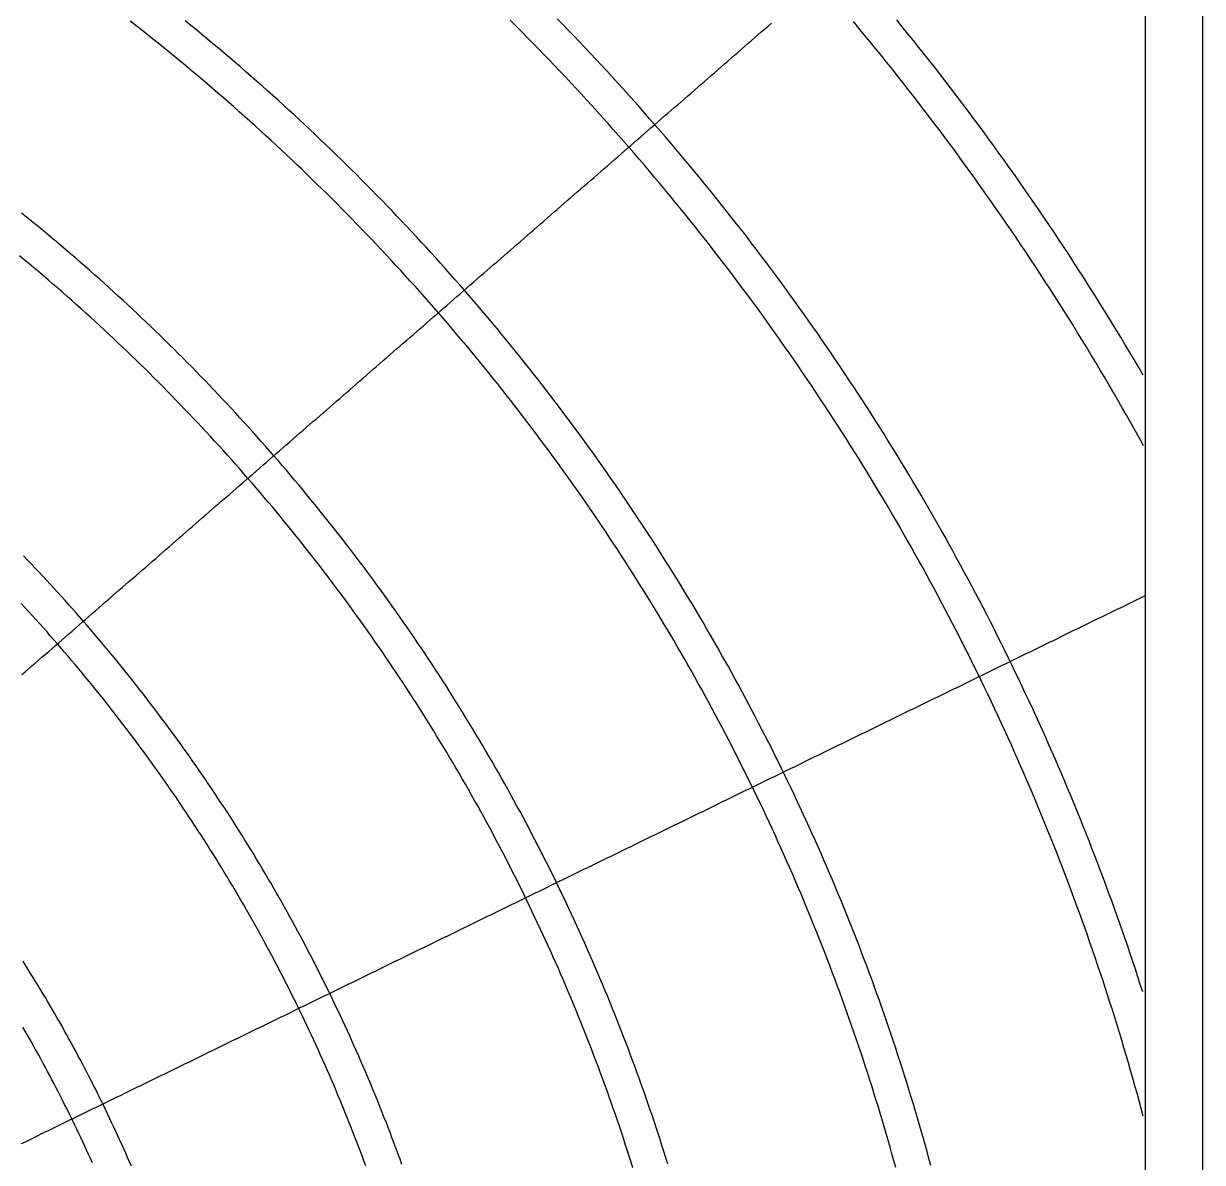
# Model space of a CAD drawing. Header units: millimetres. Extents: x 8 to 772, y 8 to 255.
# Drawn here: x 669.2 to 772, y 72.6 to 171.9 of the extents above; entities that cross this region are included whole.
import ezdxf

# ---------------------------------------------------------------- set-up
doc = ezdxf.new("R2010")
doc.units = ezdxf.units.MM
doc.layers.add('STUDY_GUIDES', color=7, linetype='Continuous')

msp = doc.modelspace()

# ---------------------------------------------------------------- linework, layer by layer
at = {"layer": 'STUDY_GUIDES'}
for points in [[(772, 214), (772, 26)], [(767, 212), (767, 28)], [(669.096, 115.0971), (669.3876, 115.3506), (669.6793, 115.6042), (669.9709, 115.8577), (670.2626, 116.1112), (670.5542, 116.3647), (670.8458, 116.6182), (671.1375, 116.8718), (671.4291, 117.1253), (671.7208, 117.3788), (672.0124, 117.6323), (672.304, 117.8858), (672.5957, 118.1394), (672.8873, 118.3929), (673.179, 118.6464), (673.4706, 118.8999), (673.7622, 119.1534), (674.0539, 119.407), (674.3455, 119.6605), (674.6372, 119.914), (674.9288, 120.1675), (675.2205, 120.421), (675.5121, 120.6746), (675.8037, 120.9281), (676.0954, 121.1816), (676.387, 121.4351), (676.6787, 121.6886), (676.9703, 121.9422), (677.2619, 122.1957), (677.5536, 122.4492), (677.8452, 122.7027), (678.1369, 122.9562), (678.4285, 123.2098), (678.7201, 123.4633), (679.0118, 123.7168), (679.3034, 123.9703), (679.5951, 124.2238), (679.8867, 124.4774), (680.1784, 124.7309), (680.47, 124.9844), (680.7616, 125.2379), (681.0533, 125.4914), (681.3449, 125.745), (681.6366, 125.9985), (681.9282, 126.252), (682.2198, 126.5055), (682.5115, 126.759), (682.8031, 127.0126), (683.0948, 127.2661), (683.3864, 127.5196), (683.6781, 127.7731), (683.9697, 128.0266), (684.2613, 128.2802), (684.553, 128.5337), (684.8446, 128.7872), (685.1363, 129.0407), (685.4279, 129.2942), (685.7195, 129.5478), (686.0112, 129.8013), (686.3028, 130.0548), (686.5945, 130.3083), (686.8861, 130.5618), (687.1777, 130.8154), (687.4694, 131.0689), (687.761, 131.3224), (688.0527, 131.5759), (688.3443, 131.8294), (688.636, 132.083), (688.9276, 132.3365), (689.2192, 132.59), (689.5109, 132.8435), (689.8025, 133.097), (690.0942, 133.3506), (690.3858, 133.6041), (690.6774, 133.8576), (690.9691, 134.1111), (691.2607, 134.3646), (691.5524, 134.6182), (691.844, 134.8717), (692.1357, 135.1252), (692.4273, 135.3787), (692.7189, 135.6322), (693.0106, 135.8858), (693.3022, 136.1393), (693.5939, 136.3928), (693.8855, 136.6463), (694.1771, 136.8998), (694.4688, 137.1534), (694.7604, 137.4069), (695.0521, 137.6604), (695.3437, 137.9139), (695.6353, 138.1674), (695.927, 138.421), (696.2186, 138.6745), (696.5103, 138.928), (696.8019, 139.1815), (697.0936, 139.435), (697.3852, 139.6886), (697.6768, 139.9421), (697.9685, 140.1956), (698.2601, 140.4491), (698.5518, 140.7026), (698.8434, 140.9562), (699.135, 141.2097), (699.4267, 141.4632), (699.7183, 141.7167), (700.01, 141.9702), (700.3016, 142.2238), (700.5933, 142.4773), (700.8849, 142.7308), (701.1765, 142.9843), (701.4682, 143.2378), (701.7598, 143.4914), (702.0515, 143.7449), (702.3431, 143.9984), (702.6347, 144.2519), (702.9264, 144.5054), (703.218, 144.759), (703.5097, 145.0125), (703.8013, 145.266), (704.0929, 145.5195), (704.3846, 145.773), (704.6762, 146.0266), (704.9679, 146.2801), (705.2595, 146.5336), (705.5512, 146.7871), (705.8428, 147.0406), (706.1344, 147.2942), (706.4261, 147.5477), (706.7177, 147.8012), (707.0094, 148.0547), (707.301, 148.3082), (707.5926, 148.5618), (707.8843, 148.8153), (708.1759, 149.0688), (708.4676, 149.3223), (708.7592, 149.5758), (709.0508, 149.8294), (709.3425, 150.0829), (709.6341, 150.3364), (709.9258, 150.5899), (710.2174, 150.8434), (710.5091, 151.097), (710.8007, 151.3505), (711.0923, 151.604), (711.384, 151.8575), (711.6756, 152.111), (711.9673, 152.3646), (712.2589, 152.6181), (712.5505, 152.8716), (712.8422, 153.1251), (713.1338, 153.3786), (713.4255, 153.6322), (713.7171, 153.8857), (714.0088, 154.1392), (714.3004, 154.3927), (714.592, 154.6462), (714.8837, 154.8998), (715.1753, 155.1533), (715.467, 155.4068), (715.7586, 155.6603), (716.0502, 155.9138), (716.3419, 156.1674), (716.6335, 156.4209), (716.9252, 156.6744), (717.2168, 156.9279), (717.5084, 157.1814), (717.8001, 157.435), (718.0917, 157.6885), (718.3834, 157.942), (718.675, 158.1955), (718.9667, 158.449), (719.2583, 158.7026), (719.5499, 158.9561), (719.8416, 159.2096), (720.1332, 159.4631), (720.4249, 159.7166), (720.7165, 159.9702), (721.0081, 160.2237), (721.2998, 160.4772), (721.5914, 160.7307), (721.8831, 160.9842), (722.1747, 161.2378), (722.4664, 161.4913), (722.758, 161.7448), (723.0496, 161.9983), (723.3413, 162.2518), (723.6329, 162.5054), (723.9246, 162.7589), (724.2162, 163.0124), (724.5078, 163.2659), (724.7995, 163.5194), (725.0911, 163.773), (725.3828, 164.0265), (725.6744, 164.28), (725.966, 164.5335), (726.2577, 164.787), (726.5493, 165.0406), (726.841, 165.2941), (727.1326, 165.5476), (727.4243, 165.8011), (727.7159, 166.0546), (728.0075, 166.3081), (728.2992, 166.5617), (728.5908, 166.8152), (728.8825, 167.0687), (729.1741, 167.3222), (729.4657, 167.5757), (729.7574, 167.8293), (730.049, 168.0828), (730.3407, 168.3363), (730.6323, 168.5898), (730.9239, 168.8433), (731.2156, 169.0969), (731.5072, 169.3504), (731.7989, 169.6039), (732.0905, 169.8574), (732.3822, 170.1109), (732.6738, 170.3645), (732.9654, 170.618), (733.2571, 170.8715), (733.5487, 171.125), (733.8404, 171.3785), (734.132, 171.6321), (734.4236, 171.8856)], [(745.2677, 72.1294), (745.1038, 72.7248), (744.938, 73.3196), (744.7702, 73.9138), (744.6005, 74.5076), (744.4289, 75.1007), (744.2554, 75.6934), (744.0799, 76.2854), (743.9025, 76.8769), (743.7232, 77.4678), (743.542, 78.0581), (743.3588, 78.6478), (743.1738, 79.2369), (742.9868, 79.8254), (742.7979, 80.4133), (742.6071, 81.0006), (742.4144, 81.5873), (742.2198, 82.1733), (742.0233, 82.7587), (741.8249, 83.3434), (741.6245, 83.9275), (741.4223, 84.511), (741.2182, 85.0938), (741.0122, 85.6759), (740.8043, 86.2574), (740.5946, 86.8381), (740.3829, 87.4182), (740.1693, 87.9976), (739.9539, 88.5763), (739.7366, 89.1543), (739.5174, 89.7316), (739.2963, 90.3082), (739.0734, 90.884), (738.8486, 91.4592), (738.6219, 92.0336), (738.3934, 92.6072), (738.163, 93.1801), (737.9307, 93.7523), (737.6966, 94.3237), (737.4606, 94.8943), (737.2228, 95.4641), (736.9831, 96.0332), (736.7416, 96.6015), (736.4982, 97.1691), (736.253, 97.7358), (736.0059, 98.3017), (735.757, 98.8668), (735.5063, 99.4311), (735.2537, 99.9946), (734.9993, 100.5573), (734.7431, 101.1191), (734.485, 101.6801), (734.2252, 102.2402), (733.9635, 102.7995), (733.7, 103.358), (733.4346, 103.9156), (733.1675, 104.4723), (732.8986, 105.0282), (732.6278, 105.5832), (732.3553, 106.1373), (732.0809, 106.6905), (731.8048, 107.2428), (731.5269, 107.7942), (731.2471, 108.3447), (730.9656, 108.8943), (730.6823, 109.443), (730.3972, 109.9907), (730.1104, 110.5376), (729.8217, 111.0835), (729.5313, 111.6284), (729.2392, 112.1724), (728.9452, 112.7155), (728.6495, 113.2575), (728.352, 113.7987), (728.0528, 114.3388), (727.7518, 114.878), (727.4491, 115.4162), (727.1446, 115.9534), (726.8384, 116.4897), (726.5305, 117.0249), (726.2208, 117.5591), (725.9093, 118.0923), (725.5962, 118.6245), (725.2813, 119.1557), (724.9646, 119.6858), (724.6463, 120.215), (724.3263, 120.743), (724.0045, 121.2701), (723.681, 121.7961), (723.3558, 122.321), (723.0289, 122.8449), (722.7003, 123.3677), (722.37, 123.8894), (722.038, 124.4101), (721.7044, 124.9297), (721.369, 125.4482), (721.0319, 125.9656), (720.6932, 126.4819), (720.3528, 126.9971), (720.0107, 127.5112), (719.667, 128.0241), (719.3216, 128.536), (718.9745, 129.0467), (718.6258, 129.5563), (718.2754, 130.0648), (717.9234, 130.5721), (717.5697, 131.0783), (717.2144, 131.5833), (716.8574, 132.0872), (716.4988, 132.5899), (716.1386, 133.0914), (715.7767, 133.5918), (715.4132, 134.091), (715.0481, 134.589), (714.6814, 135.0858), (714.3131, 135.5814), (713.9431, 136.0758), (713.5716, 136.569), (713.1984, 137.061), (712.8237, 137.5518), (712.4473, 138.0414), (712.0694, 138.5297), (711.6899, 139.0168), (711.3088, 139.5027), (710.9261, 139.9873), (710.5419, 140.4707), (710.1561, 140.9529), (709.7687, 141.4337), (709.3797, 141.9134), (708.9892, 142.3917), (708.5972, 142.8688), (708.2036, 143.3446), (707.8085, 143.8191), (707.4118, 144.2923), (707.0136, 144.7643), (706.6138, 145.2349), (706.2125, 145.7043), (705.8097, 146.1723), (705.4054, 146.639), (704.9996, 147.1044), (704.5922, 147.5685), (704.1834, 148.0313), (703.773, 148.4927), (703.3612, 148.9528), (702.9478, 149.4116), (702.533, 149.869), (702.1167, 150.325), (701.6989, 150.7797), (701.2796, 151.2331), (700.8589, 151.685), (700.4367, 152.1356), (700.013, 152.5849), (699.5879, 153.0327), (699.1613, 153.4792), (698.7333, 153.9243), (698.3038, 154.368), (697.8729, 154.8102), (697.4405, 155.2511), (697.0067, 155.6906), (696.5715, 156.1287), (696.1349, 156.5653), (695.6969, 157.0006), (695.2574, 157.4344), (694.8165, 157.8667), (694.3743, 158.2977), (693.9306, 158.7272), (693.4855, 159.1552), (693.0391, 159.5818), (692.5913, 160.007), (692.1421, 160.4306), (691.6915, 160.8529), (691.2395, 161.2736), (690.7862, 161.6929), (690.3315, 162.1108), (689.8755, 162.5271), (689.4181, 162.9419), (688.9594, 163.3553), (688.4993, 163.7672), (688.0379, 164.1775), (687.5751, 164.5864), (687.1111, 164.9938), (686.6457, 165.3996), (686.179, 165.804), (685.7109, 166.2068), (685.2416, 166.6081), (684.771, 167.0079), (684.2991, 167.4061), (683.8259, 167.8028), (683.3514, 168.198), (682.8756, 168.5916), (682.3985, 168.9837), (681.9202, 169.3742), (681.4406, 169.7631), (680.9597, 170.1505), (680.4776, 170.5364), (679.9942, 170.9207), (679.5096, 171.3033), (679.0238, 171.6845), (678.5367, 172.064)], [(748.3259, 72.3156), (748.1614, 72.9209), (747.9949, 73.5257), (747.8265, 74.1299), (747.6561, 74.7335), (747.4837, 75.3366), (747.3094, 75.9392), (747.1331, 76.5411), (746.9549, 77.1425), (746.7747, 77.7434), (746.5925, 78.3436), (746.4084, 78.9432), (746.2224, 79.5422), (746.0344, 80.1406), (745.8445, 80.7385), (745.6526, 81.3356), (745.4588, 81.9322), (745.2631, 82.5281), (745.0654, 83.1234), (744.8658, 83.718), (744.6642, 84.312), (744.4607, 84.9054), (744.2553, 85.498), (744.048, 86.09), (743.8387, 86.6813), (743.6276, 87.272), (743.4145, 87.8619), (743.1995, 88.4512), (742.9825, 89.0397), (742.7637, 89.6275), (742.543, 90.2147), (742.3203, 90.8011), (742.0958, 91.3867), (741.8693, 91.9717), (741.6409, 92.5559), (741.4107, 93.1393), (741.1785, 93.7221), (740.9445, 94.304), (740.7086, 94.8852), (740.4707, 95.4656), (740.231, 96.0452), (739.9894, 96.6241), (739.746, 97.2022), (739.5006, 97.7795), (739.2534, 98.3559), (739.0043, 98.9316), (738.7534, 99.5065), (738.5005, 100.0805), (738.2458, 100.6537), (737.9893, 101.2261), (737.7309, 101.7976), (737.4706, 102.3683), (737.2085, 102.9382), (736.9445, 103.5072), (736.6787, 104.0753), (736.411, 104.6426), (736.1415, 105.209), (735.8702, 105.7745), (735.597, 106.3392), (735.3219, 106.9029), (735.0451, 107.4657), (734.7664, 108.0277), (734.4859, 108.5887), (734.2036, 109.1488), (733.9195, 109.708), (733.6335, 110.2663), (733.3457, 110.8237), (733.0561, 111.3801), (732.7648, 111.9355), (732.4716, 112.49), (732.1766, 113.0436), (731.8798, 113.5962), (731.5812, 114.1478), (731.2808, 114.6985), (730.9787, 115.2481), (730.6747, 115.7968), (730.369, 116.3445), (730.0615, 116.8912), (729.7522, 117.4369), (729.4411, 117.9816), (729.1283, 118.5253), (728.8137, 119.0679), (728.4974, 119.6096), (728.1793, 120.1502), (727.8594, 120.6897), (727.5378, 121.2282), (727.2144, 121.7657), (726.8893, 122.3021), (726.5624, 122.8375), (726.2339, 123.3718), (725.9035, 123.905), (725.5715, 124.4372), (725.2377, 124.9682), (724.9022, 125.4982), (724.565, 126.0271), (724.226, 126.5549), (723.8853, 127.0816), (723.543, 127.6071), (723.1989, 128.1316), (722.8531, 128.6549), (722.5056, 129.1771), (722.1565, 129.6982), (721.8056, 130.2181), (721.4531, 130.7369), (721.0988, 131.2546), (720.7429, 131.7711), (720.3853, 132.2864), (720.026, 132.8006), (719.6651, 133.3136), (719.3025, 133.8254), (718.9382, 134.336), (718.5723, 134.8455), (718.2048, 135.3538), (717.8355, 135.8608), (717.4647, 136.3667), (717.0921, 136.8713), (716.718, 137.3748), (716.3422, 137.877), (715.9648, 138.378), (715.5858, 138.8778), (715.2051, 139.3763), (714.8228, 139.8736), (714.4389, 140.3697), (714.0534, 140.8645), (713.6663, 141.358), (713.2776, 141.8503), (712.8873, 142.3413), (712.4954, 142.8311), (712.1019, 143.3195), (711.7068, 143.8067), (711.3101, 144.2926), (710.9119, 144.7772), (710.5121, 145.2605), (710.1107, 145.7426), (709.7078, 146.2233), (709.3032, 146.7027), (708.8972, 147.1807), (708.4896, 147.6575), (708.0804, 148.1329), (707.6697, 148.607), (707.2575, 149.0798), (706.8437, 149.5512), (706.4284, 150.0213), (706.0116, 150.49), (705.5932, 150.9573), (705.1733, 151.4233), (704.752, 151.888), (704.3291, 152.3512), (703.9047, 152.8131), (703.4788, 153.2736), (703.0514, 153.7327), (702.6225, 154.1904), (702.1922, 154.6467), (701.7603, 155.1017), (701.327, 155.5552), (700.8922, 156.0073), (700.456, 156.458), (700.0182, 156.9073), (699.5791, 157.3551), (699.1384, 157.8015), (698.6964, 158.2465), (698.2528, 158.69), (697.8079, 159.1321), (697.3615, 159.5728), (696.9136, 160.012), (696.4644, 160.4497), (696.0137, 160.886), (695.5616, 161.3208), (695.1081, 161.7542), (694.6532, 162.186), (694.1969, 162.6164), (693.7392, 163.0453), (693.2801, 163.4727), (692.8197, 163.8986), (692.3578, 164.323), (691.8946, 164.7459), (691.43, 165.1673), (690.964, 165.5872), (690.4966, 166.0056), (690.0279, 166.4225), (689.5579, 166.8378), (689.0865, 167.2516), (688.6138, 167.6638), (688.1397, 168.0746), (687.6643, 168.4838), (687.1875, 168.8914), (686.7095, 169.2975), (686.2301, 169.702), (685.7494, 170.105), (685.2674, 170.5064), (684.7841, 170.9062), (684.2995, 171.3045), (683.8137, 171.7011), (683.3265, 172.0962)], [(766.8474, 76.6035), (766.6689, 77.269), (766.4882, 77.9339), (766.3053, 78.5981), (766.1203, 79.2618), (765.9331, 79.9249), (765.7438, 80.5874), (765.5523, 81.2493), (765.3586, 81.9105), (765.1629, 82.5711), (764.9649, 83.231), (764.7648, 83.8904), (764.5626, 84.549), (764.3583, 85.207), (764.1518, 85.8643), (763.9432, 86.521), (763.7324, 87.177), (763.5195, 87.8323), (763.3045, 88.4868), (763.0874, 89.1407), (762.8681, 89.7939), (762.6467, 90.4464), (762.4232, 91.0981), (762.1976, 91.7491), (761.9698, 92.3994), (761.74, 93.0489), (761.508, 93.6977), (761.2739, 94.3457), (761.0377, 94.993), (760.7995, 95.6395), (760.5591, 96.2852), (760.3166, 96.9301), (760.072, 97.5742), (759.8254, 98.2176), (759.5766, 98.8601), (759.3258, 99.5018), (759.0729, 100.1427), (758.8179, 100.7828), (758.5608, 101.422), (758.3016, 102.0604), (758.0404, 102.698), (757.7771, 103.3347), (757.5117, 103.9705), (757.2443, 104.6055), (756.9748, 105.2396), (756.7032, 105.8728), (756.4296, 106.5052), (756.1539, 107.1366), (755.8762, 107.7672), (755.5965, 108.3968), (755.3146, 109.0256), (755.0308, 109.6534), (754.7449, 110.2802), (754.457, 110.9062), (754.167, 111.5312), (753.875, 112.1553), (753.581, 112.7784), (753.285, 113.4006), (752.9869, 114.0218), (752.6868, 114.642), (752.3847, 115.2612), (752.0806, 115.8795), (751.7745, 116.4967), (751.4664, 117.113), (751.1563, 117.7283), (750.8442, 118.3425), (750.5301, 118.9558), (750.214, 119.568), (749.8959, 120.1791), (749.5758, 120.7893), (749.2537, 121.3984), (748.9297, 122.0064), (748.6037, 122.6134), (748.2757, 123.2194), (747.9458, 123.8242), (747.6139, 124.428), (747.28, 125.0307), (746.9442, 125.6323), (746.6064, 126.2328), (746.2667, 126.8323), (745.925, 127.4306), (745.5814, 128.0278), (745.2358, 128.6238), (744.8883, 129.2188), (744.5389, 129.8126), (744.1875, 130.4053), (743.8342, 130.9968), (743.479, 131.5872), (743.1219, 132.1764), (742.7629, 132.7645), (742.402, 133.3514), (742.0391, 133.9371), (741.6744, 134.5217), (741.3077, 135.105), (740.9392, 135.6871), (740.5688, 136.2681), (740.1964, 136.8478), (739.8222, 137.4264), (739.4462, 138.0037), (739.0682, 138.5798), (738.6884, 139.1546), (738.3067, 139.7282), (737.9232, 140.3006), (737.5378, 140.8717), (737.1505, 141.4416), (736.7614, 142.0102), (736.3704, 142.5776), (735.9776, 143.1436), (735.583, 143.7084), (735.1865, 144.2719), (734.7882, 144.8341), (734.3881, 145.395), (733.9862, 145.9546), (733.5824, 146.5129), (733.1768, 147.0699), (732.7695, 147.6256), (732.3603, 148.1799), (731.9493, 148.7329), (731.5365, 149.2846), (731.122, 149.8349), (730.7056, 150.3839), (730.2875, 150.9315), (729.8675, 151.4778), (729.4459, 152.0226), (729.0224, 152.5661), (728.5972, 153.1083), (728.1702, 153.649), (727.7415, 154.1884), (727.311, 154.7263), (726.8787, 155.2629), (726.4448, 155.7981), (726.0091, 156.3318), (725.5716, 156.8641), (725.1324, 157.395), (724.6915, 157.9245), (724.2489, 158.4525), (723.8046, 158.9791), (723.3586, 159.5042), (722.9108, 160.0279), (722.4614, 160.5501), (722.0103, 161.0709), (721.5574, 161.5902), (721.1029, 162.108), (720.6467, 162.6244), (720.1889, 163.1392), (719.7293, 163.6526), (719.2681, 164.1645), (718.8053, 164.6748), (718.3407, 165.1837), (717.8746, 165.6911), (717.4067, 166.1969), (716.9373, 166.7012), (716.4662, 167.204), (715.9935, 167.7052), (715.5191, 168.2049), (715.0431, 168.7031), (714.5655, 169.1997), (714.0863, 169.6948), (713.6055, 170.1883), (713.1231, 170.6802), (712.6391, 171.1706), (712.1535, 171.6594), (711.6663, 172.1466)], [(766.8009, 87.434), (766.5871, 88.0993), (766.3712, 88.7638), (766.1531, 89.4277), (765.9329, 90.0908), (765.7106, 90.7533), (765.486, 91.4149), (765.2594, 92.0759), (765.0305, 92.7361), (764.7996, 93.3956), (764.5665, 94.0543), (764.3312, 94.7123), (764.0938, 95.3695), (763.8543, 96.0259), (763.6127, 96.6815), (763.3689, 97.3364), (763.123, 97.9904), (762.875, 98.6437), (762.6248, 99.2961), (762.3725, 99.9477), (762.1181, 100.5985), (761.8616, 101.2485), (761.603, 101.8976), (761.3423, 102.5459), (761.0795, 103.1933), (760.8146, 103.8399), (760.5475, 104.4856), (760.2784, 105.1305), (760.0072, 105.7744), (759.7339, 106.4175), (759.4585, 107.0597), (759.181, 107.701), (758.9014, 108.3414), (758.6198, 108.9809), (758.336, 109.6194), (758.0502, 110.257), (757.7624, 110.8937), (757.4724, 111.5295), (757.1804, 112.1643), (756.8864, 112.7982), (756.5902, 113.4311), (756.2921, 114.063), (755.9918, 114.694), (755.6895, 115.3239), (755.3852, 115.9529), (755.0789, 116.5809), (754.7704, 117.208), (754.46, 117.834), (754.1475, 118.4589), (753.833, 119.0829), (753.5165, 119.7059), (753.1979, 120.3278), (752.8774, 120.9486), (752.5548, 121.5685), (752.2302, 122.1872), (751.9036, 122.805), (751.5749, 123.4216), (751.2443, 124.0372), (750.9117, 124.6517), (750.5771, 125.2651), (750.2405, 125.8774), (749.9019, 126.4887), (749.5613, 127.0988), (749.2187, 127.7078), (748.8742, 128.3157), (748.5277, 128.9225), (748.1792, 129.5282), (747.8288, 130.1327), (747.4763, 130.736), (747.122, 131.3383), (746.7656, 131.9393), (746.4074, 132.5392), (746.0471, 133.138), (745.685, 133.7355), (745.3209, 134.3319), (744.9548, 134.9271), (744.5868, 135.5211), (744.2169, 136.1139), (743.8451, 136.7055), (743.4713, 137.2959), (743.0957, 137.8851), (742.7181, 138.473), (742.3386, 139.0598), (741.9572, 139.6452), (741.5739, 140.2295), (741.1887, 140.8125), (740.8016, 141.3942), (740.4127, 141.9747), (740.0218, 142.5539), (739.6291, 143.1318), (739.2344, 143.7085), (738.838, 144.2838), (738.4396, 144.8579), (738.0394, 145.4307), (737.6373, 146.0022), (737.2334, 146.5723), (736.8276, 147.1412), (736.4199, 147.7087), (736.0105, 148.2749), (735.5992, 148.8398), (735.186, 149.4033), (734.771, 149.9655), (734.3542, 150.5263), (733.9356, 151.0858), (733.5152, 151.6439), (733.0929, 152.2006), (732.6689, 152.756), (732.243, 153.31), (731.8154, 153.8626), (731.3859, 154.4138), (730.9547, 154.9636), (730.5217, 155.512), (730.0869, 156.059), (729.6503, 156.6045), (729.2119, 157.1487), (728.7718, 157.6914), (728.3299, 158.2327), (727.8863, 158.7726), (727.4409, 159.311), (726.9938, 159.8479), (726.5449, 160.3834), (726.0943, 160.9175), (725.6419, 161.45), (725.1879, 161.9811), (724.7321, 162.5108), (724.2745, 163.0389), (723.8153, 163.5655), (723.3544, 164.0907), (722.8917, 164.6143), (722.4274, 165.1365), (721.9613, 165.6571), (721.4936, 166.1762), (721.0242, 166.6938), (720.5531, 167.2099), (720.0803, 167.7244), (719.6059, 168.2374), (719.1298, 168.7489), (718.652, 169.2588), (718.1726, 169.7671), (717.6915, 170.2739), (717.2088, 170.7791), (716.7245, 171.2827), (716.2385, 171.7848), (715.7509, 172.2853)], [(766.8757, 135.0573), (766.5072, 135.7226), (766.1365, 136.3866), (765.7636, 137.0494), (765.3887, 137.7111), (765.0115, 138.3715), (764.6322, 139.0306), (764.2508, 139.6886), (763.8673, 140.3453), (763.4816, 141.0007), (763.0938, 141.6549), (762.7038, 142.3078), (762.3118, 142.9595), (761.9176, 143.6098), (761.5213, 144.2589), (761.1229, 144.9067), (760.7224, 145.5532), (760.3198, 146.1984), (759.9151, 146.8423), (759.5083, 147.4849), (759.0995, 148.1261), (758.6885, 148.766), (758.2755, 149.4046), (757.8604, 150.0418), (757.4432, 150.6777), (757.024, 151.3122), (756.6027, 151.9453), (756.1794, 152.5771), (755.754, 153.2075), (755.3265, 153.8365), (754.897, 154.4641), (754.4655, 155.0903), (754.0319, 155.7151), (753.5963, 156.3385), (753.1587, 156.9605), (752.7191, 157.5811), (752.2775, 158.2002), (751.8338, 158.8179), (751.3881, 159.4341), (750.9405, 160.0489), (750.4908, 160.6622), (750.0392, 161.2741), (749.5855, 161.8845), (749.1299, 162.4934), (748.6723, 163.1008), (748.2128, 163.7067), (747.7512, 164.3112), (747.2878, 164.9141), (746.8223, 165.5156), (746.3549, 166.1155), (745.8856, 166.7139), (745.4143, 167.3107), (744.941, 167.906), (744.4659, 168.4998), (743.9888, 169.0921), (743.5098, 169.6828), (743.0289, 170.2719), (742.546, 170.8594), (742.0613, 171.4454), (741.5746, 172.0298)], [(766.8438, 141.1974), (766.4553, 141.8625), (766.0647, 142.5264), (765.6719, 143.1889), (765.277, 143.8502), (764.8799, 144.5102), (764.4806, 145.1689), (764.0793, 145.8264), (763.6758, 146.4825), (763.2701, 147.1372), (762.8624, 147.7907), (762.4525, 148.4429), (762.0405, 149.0937), (761.6264, 149.7431), (761.2102, 150.3912), (760.7919, 151.038), (760.3714, 151.6834), (759.9489, 152.3274), (759.5243, 152.97), (759.0976, 153.6113), (758.6688, 154.2512), (758.238, 154.8896), (757.8051, 155.5267), (757.3701, 156.1624), (756.933, 156.7966), (756.4939, 157.4294), (756.0527, 158.0608), (755.6095, 158.6908), (755.1642, 159.3193), (754.7169, 159.9463), (754.2676, 160.5719), (753.8162, 161.1961), (753.3628, 161.8187), (752.9074, 162.4399), (752.4499, 163.0596), (751.9905, 163.6779), (751.529, 164.2946), (751.0656, 164.9098), (750.6001, 165.5235), (750.1327, 166.1357), (749.6632, 166.7464), (749.1918, 167.3555), (748.7184, 167.9631), (748.2431, 168.5692), (747.7657, 169.1737), (747.2864, 169.7766), (746.8052, 170.378), (746.322, 170.9779), (745.8368, 171.5761), (745.3497, 172.1728)], [(725.3878, 72.4523), (725.223, 72.983), (725.0564, 73.5132), (724.8881, 74.0429), (724.7181, 74.572), (724.5464, 75.1005), (724.373, 75.6285), (724.1978, 76.156), (724.021, 76.6828), (723.8424, 77.2091), (723.6621, 77.7348), (723.4801, 78.2599), (723.2964, 78.7844), (723.111, 79.3083), (722.9239, 79.8316), (722.7351, 80.3543), (722.5446, 80.8764), (722.3524, 81.3979), (722.1585, 81.9187), (721.9629, 82.4389), (721.7657, 82.9585), (721.5667, 83.4774), (721.3661, 83.9956), (721.1637, 84.5132), (720.9597, 85.0302), (720.754, 85.5465), (720.5467, 86.0621), (720.3376, 86.577), (720.1269, 87.0913), (719.9145, 87.6049), (719.7005, 88.1177), (719.4848, 88.6299), (719.2674, 89.1414), (719.0484, 89.6521), (718.8277, 90.1622), (718.6053, 90.6715), (718.3813, 91.1801), (718.1556, 91.688), (717.9283, 92.1951), (717.6994, 92.7015), (717.4688, 93.2072), (717.2365, 93.7121), (717.0026, 94.2162), (716.7671, 94.7196), (716.53, 95.2222), (716.2912, 95.724), (716.0508, 96.2251), (715.8087, 96.7254), (715.565, 97.2248), (715.3198, 97.7235), (715.0728, 98.2214), (714.8243, 98.7185), (714.5742, 99.2148), (714.3224, 99.7102), (714.0691, 100.2049), (713.8141, 100.6987), (713.5575, 101.1917), (713.2993, 101.6838), (713.0396, 102.1751), (712.7782, 102.6656), (712.5152, 103.1552), (712.2507, 103.6439), (711.9846, 104.1318), (711.7168, 104.6188), (711.4475, 105.105), (711.1767, 105.5902), (710.9042, 106.0746), (710.6302, 106.5581), (710.3546, 107.0407), (710.0774, 107.5224), (709.7987, 108.0032), (709.5184, 108.4831), (709.2365, 108.9621), (708.9531, 109.4401), (708.6682, 109.9173), (708.3817, 110.3935), (708.0936, 110.8687), (707.804, 111.3431), (707.5129, 111.8165), (707.2202, 112.2889), (706.926, 112.7604), (706.6303, 113.2309), (706.333, 113.7005), (706.0342, 114.1691), (705.7339, 114.6367), (705.4321, 115.1033), (705.1288, 115.569), (704.8239, 116.0337), (704.5175, 116.4974), (704.2097, 116.96), (703.9003, 117.4217), (703.5894, 117.8824), (703.2771, 118.3421), (702.9632, 118.8007), (702.6479, 119.2583), (702.331, 119.7149), (702.0127, 120.1705), (701.6929, 120.625), (701.3717, 121.0785), (701.0489, 121.5309), (700.7247, 121.9823), (700.399, 122.4326), (700.0719, 122.8819), (699.7433, 123.3301), (699.4132, 123.7772), (699.0817, 124.2233), (698.7488, 124.6682), (698.4144, 125.1121), (698.0786, 125.5549), (697.7413, 125.9966), (697.4026, 126.4372), (697.0625, 126.8768), (696.7209, 127.3151), (696.3779, 127.7524), (696.0335, 128.1886), (695.6877, 128.6237), (695.3405, 129.0576), (694.9918, 129.4904), (694.6418, 129.922), (694.2903, 130.3525), (693.9375, 130.7819), (693.5832, 131.2101), (693.2276, 131.6372), (692.8706, 132.0631), (692.5122, 132.4878), (692.1524, 132.9114), (691.7913, 133.3338), (691.4288, 133.7551), (691.0649, 134.1751), (690.6996, 134.594), (690.333, 135.0117), (689.965, 135.4282), (689.5957, 135.8434), (689.2251, 136.2575), (688.8531, 136.6704), (688.4797, 137.0821), (688.105, 137.4925), (687.729, 137.9018), (687.3517, 138.3098), (686.973, 138.7165), (686.593, 139.1221), (686.2117, 139.5264), (685.8291, 139.9295), (685.4452, 140.3313), (685.0599, 140.7318), (684.6734, 141.1312), (684.2856, 141.5292), (683.8965, 141.926), (683.5061, 142.3215), (683.1144, 142.7158), (682.7214, 143.1088), (682.3272, 143.5005), (681.9317, 143.8909), (681.5349, 144.28), (681.1368, 144.6679), (680.7375, 145.0544), (680.337, 145.4397), (679.9352, 145.8236), (679.5321, 146.2063), (679.1279, 146.5876), (678.7223, 146.9676), (678.3156, 147.3463), (677.9076, 147.7236), (677.4984, 148.0997), (677.0879, 148.4744), (676.6763, 148.8477), (676.2634, 149.2198), (675.8494, 149.5905), (675.4341, 149.9598), (675.0176, 150.3278), (674.6, 150.6944), (674.1811, 151.0597), (673.7611, 151.4236), (673.3399, 151.7861), (672.9175, 152.1473), (672.4939, 152.5071), (672.0692, 152.8655), (671.6433, 153.2225), (671.2162, 153.5782), (670.788, 153.9324), (670.3587, 154.2853), (669.9282, 154.6368), (669.4965, 154.9868), (669.0637, 155.3355)], [(722.3594, 72.0886), (722.1958, 72.6095), (722.0304, 73.1298), (721.8634, 73.6497), (721.6947, 74.169), (721.5243, 74.6877), (721.3522, 75.2059), (721.1785, 75.7235), (721.003, 76.2405), (720.8259, 76.757), (720.6471, 77.2729), (720.4666, 77.7882), (720.2845, 78.3029), (720.1007, 78.817), (719.9152, 79.3306), (719.728, 79.8435), (719.5392, 80.3558), (719.3487, 80.8675), (719.1566, 81.3786), (718.9628, 81.889), (718.7673, 82.3988), (718.5702, 82.908), (718.3714, 83.4165), (718.171, 83.9244), (717.9689, 84.4316), (717.7652, 84.9382), (717.5598, 85.4441), (717.3528, 85.9493), (717.1441, 86.4539), (716.9338, 86.9578), (716.7219, 87.461), (716.5083, 87.9635), (716.2931, 88.4653), (716.0763, 88.9664), (715.8578, 89.4668), (715.6378, 89.9664), (715.4161, 90.4654), (715.1927, 90.9636), (714.9678, 91.4612), (714.7412, 91.9579), (714.5131, 92.454), (714.2833, 92.9493), (714.0519, 93.4438), (713.8189, 93.9376), (713.5843, 94.4306), (713.3481, 94.9229), (713.1103, 95.4144), (712.8709, 95.9051), (712.6299, 96.3951), (712.3874, 96.8842), (712.1432, 97.3726), (711.8974, 97.8601), (711.6501, 98.3469), (711.4012, 98.8329), (711.1507, 99.318), (710.8986, 99.8023), (710.645, 100.2858), (710.3898, 100.7685), (710.133, 101.2504), (709.8746, 101.7314), (709.6147, 102.2116), (709.3533, 102.6909), (709.0902, 103.1694), (708.8257, 103.647), (708.5595, 104.1237), (708.2919, 104.5996), (708.0226, 105.0746), (707.7519, 105.5487), (707.4796, 106.022), (707.2057, 106.4944), (706.9304, 106.9658), (706.6534, 107.4364), (706.375, 107.9061), (706.0951, 108.3748), (705.8136, 108.8427), (705.5306, 109.3096), (705.2461, 109.7756), (704.96, 110.2407), (704.6725, 110.7049), (704.3835, 111.1681), (704.0929, 111.6304), (703.8009, 112.0917), (703.5073, 112.5521), (703.2123, 113.0115), (702.9157, 113.47), (702.6177, 113.9274), (702.3182, 114.384), (702.0172, 114.8395), (701.7148, 115.2941), (701.4108, 115.7477), (701.1054, 116.2003), (700.7985, 116.6518), (700.4902, 117.1024), (700.1804, 117.552), (699.8691, 118.0006), (699.5563, 118.4482), (699.2422, 118.8947), (698.9265, 119.3402), (698.6095, 119.7847), (698.2909, 120.2282), (697.971, 120.6706), (697.6496, 121.112), (697.3267, 121.5524), (697.0025, 121.9916), (696.6768, 122.4299), (696.3497, 122.867), (696.0212, 123.3031), (695.6912, 123.7382), (695.3599, 124.1721), (695.0271, 124.605), (694.6929, 125.0368), (694.3574, 125.4675), (694.0204, 125.8971), (693.682, 126.3256), (693.3423, 126.7531), (693.0011, 127.1794), (692.6586, 127.6046), (692.3147, 128.0286), (691.9694, 128.4516), (691.6228, 128.8734), (691.2748, 129.2942), (690.9254, 129.7137), (690.5746, 130.1322), (690.2225, 130.5495), (689.8691, 130.9656), (689.5142, 131.3806), (689.1581, 131.7945), (688.8006, 132.2071), (688.4417, 132.6187), (688.0816, 133.029), (687.72, 133.4382), (687.3572, 133.8462), (686.993, 134.253), (686.6276, 134.6586), (686.2608, 135.0631), (685.8927, 135.4663), (685.5232, 135.8684), (685.1525, 136.2692), (684.7805, 136.6689), (684.4072, 137.0673), (684.0326, 137.4645), (683.6567, 137.8605), (683.2795, 138.2553), (682.901, 138.6488), (682.5212, 139.0411), (682.1402, 139.4322), (681.7579, 139.8221), (681.3744, 140.2106), (680.9896, 140.598), (680.6035, 140.9841), (680.2162, 141.3689), (679.8276, 141.7525), (679.4378, 142.1348), (679.0467, 142.5158), (678.6544, 142.8956), (678.2609, 143.2741), (677.8662, 143.6513), (677.4702, 144.0272), (677.073, 144.4018), (676.6746, 144.7752), (676.2749, 145.1472), (675.8741, 145.518), (675.4721, 145.8874), (675.0688, 146.2555), (674.6644, 146.6223), (674.2588, 146.9878), (673.852, 147.352), (673.444, 147.7149), (673.0349, 148.0764), (672.6245, 148.4366), (672.213, 148.7955), (671.8003, 149.153), (671.3865, 149.5092), (670.9715, 149.864), (670.5554, 150.2175), (670.1381, 150.5696), (669.7197, 150.9204), (669.3001, 151.2698), (668.8795, 151.6178)], [(702.2202, 72.3913), (702.0557, 72.8468), (701.8897, 73.3017), (701.7223, 73.756), (701.5533, 74.2099), (701.3829, 74.6631), (701.211, 75.1158), (701.0377, 75.568), (700.8628, 76.0196), (700.6865, 76.4706), (700.5088, 76.9211), (700.3295, 77.3709), (700.1489, 77.8202), (699.9667, 78.2689), (699.7831, 78.717), (699.5981, 79.1645), (699.4115, 79.6114), (699.2236, 80.0576), (699.0342, 80.5033), (698.8433, 80.9484), (698.651, 81.3928), (698.4573, 81.8366), (698.2621, 82.2798), (698.0654, 82.7223), (697.8674, 83.1642), (697.6679, 83.6054), (697.4669, 84.046), (697.2646, 84.486), (697.0608, 84.9252), (696.8556, 85.3639), (696.6489, 85.8018), (696.4408, 86.2391), (696.2314, 86.6757), (696.0205, 87.1116), (695.8081, 87.5468), (695.5944, 87.9813), (695.3793, 88.4152), (695.1627, 88.8483), (694.9447, 89.2807), (694.7254, 89.7124), (694.5046, 90.1434), (694.2824, 90.5737), (694.0589, 91.0033), (693.8339, 91.4321), (693.6076, 91.8602), (693.3798, 92.2875), (693.1507, 92.7141), (692.9202, 93.14), (692.6883, 93.5651), (692.455, 93.9895), (692.2204, 94.4131), (691.9843, 94.8359), (691.7469, 95.258), (691.5082, 95.6793), (691.268, 96.0998), (691.0265, 96.5195), (690.7836, 96.9385), (690.5394, 97.3566), (690.2938, 97.774), (690.0469, 98.1905), (689.7986, 98.6063), (689.5489, 99.0212), (689.298, 99.4353), (689.0456, 99.8486), (688.7919, 100.2611), (688.5369, 100.6728), (688.2806, 101.0836), (688.0229, 101.4936), (687.7639, 101.9028), (687.5035, 102.3111), (687.2418, 102.7185), (686.9788, 103.1251), (686.7145, 103.5309), (686.4489, 103.9358), (686.1819, 104.3398), (685.9137, 104.743), (685.6441, 105.1452), (685.3732, 105.5467), (685.1011, 105.9472), (684.8276, 106.3468), (684.5528, 106.7455), (684.2767, 107.1434), (683.9994, 107.5403), (683.7207, 107.9364), (683.4408, 108.3315), (683.1596, 108.7258), (682.8771, 109.1191), (682.5933, 109.5115), (682.3083, 109.9029), (682.0219, 110.2935), (681.7343, 110.6831), (681.4455, 111.0717), (681.1554, 111.4595), (680.864, 111.8462), (680.5714, 112.2321), (680.2775, 112.617), (679.9824, 113.0009), (679.686, 113.3838), (679.3884, 113.7658), (679.0895, 114.1469), (678.7894, 114.5269), (678.4881, 114.906), (678.1855, 115.2841), (677.8818, 115.6612), (677.5767, 116.0373), (677.2705, 116.4124), (676.9631, 116.7866), (676.6544, 117.1597), (676.3445, 117.5318), (676.0334, 117.9029), (675.7212, 118.273), (675.4077, 118.6421), (675.093, 119.0102), (674.7771, 119.3772), (674.46, 119.7432), (674.1418, 120.1082), (673.8223, 120.4722), (673.5017, 120.8351), (673.1799, 121.1969), (672.8569, 121.5577), (672.5328, 121.9175), (672.2075, 122.2762), (671.881, 122.6338), (671.5533, 122.9904), (671.2246, 123.3459), (670.8946, 123.7004), (670.5635, 124.0537), (670.2313, 124.406), (669.8979, 124.7572), (669.5633, 125.1074), (669.2277, 125.4564)], [(699.0732, 72.2687), (698.9091, 72.714), (698.7435, 73.1587), (698.5765, 73.6028), (698.4081, 74.0464), (698.2382, 74.4895), (698.0669, 74.9319), (697.8942, 75.3739), (697.72, 75.8153), (697.5444, 76.2561), (697.3673, 76.6963), (697.1889, 77.1359), (697.009, 77.575), (696.8276, 78.0135), (696.6449, 78.4514), (696.4607, 78.8887), (696.2751, 79.3254), (696.0881, 79.7615), (695.8996, 80.197), (695.7098, 80.6318), (695.5185, 81.0661), (695.3259, 81.4997), (695.1318, 81.9327), (694.9363, 82.3651), (694.7394, 82.7968), (694.5411, 83.2279), (694.3414, 83.6583), (694.1403, 84.0881), (693.9379, 84.5172), (693.734, 84.9457), (693.5287, 85.3735), (693.3221, 85.8006), (693.114, 86.2271), (692.9046, 86.6528), (692.6938, 87.0779), (692.4816, 87.5024), (692.268, 87.9261), (692.0531, 88.3491), (691.8367, 88.7714), (691.619, 89.193), (691.4, 89.6139), (691.1796, 90.0341), (690.9578, 90.4536), (690.7346, 90.8724), (690.5101, 91.2904), (690.2842, 91.7077), (690.057, 92.1242), (689.8284, 92.54), (689.5985, 92.9551), (689.3672, 93.3694), (689.1346, 93.783), (688.9006, 94.1958), (688.6653, 94.6078), (688.4287, 95.0191), (688.1907, 95.4296), (687.9514, 95.8394), (687.7107, 96.2483), (687.4688, 96.6565), (687.2255, 97.0639), (686.9808, 97.4704), (686.7349, 97.8762), (686.4877, 98.2812), (686.2391, 98.6854), (685.9892, 99.0888), (685.738, 99.4913), (685.4855, 99.8931), (685.2317, 100.294), (684.9766, 100.6941), (684.7202, 101.0933), (684.4625, 101.4917), (684.2035, 101.8893), (683.9432, 102.2861), (683.6816, 102.682), (683.4188, 103.077), (683.1546, 103.4712), (682.8892, 103.8645), (682.6225, 104.257), (682.3545, 104.6485), (682.0853, 105.0393), (681.8148, 105.4291), (681.543, 105.8181), (681.27, 106.2061), (680.9957, 106.5933), (680.7201, 106.9796), (680.4433, 107.365), (680.1653, 107.7495), (679.8859, 108.1331), (679.6054, 108.5157), (679.3236, 108.8975), (679.0406, 109.2783), (678.7563, 109.6583), (678.4708, 110.0373), (678.184, 110.4153), (677.8961, 110.7924), (677.6069, 111.1686), (677.3165, 111.5439), (677.0249, 111.9182), (676.732, 112.2916), (676.438, 112.664), (676.1427, 113.0354), (675.8462, 113.4059), (675.5486, 113.7754), (675.2497, 114.1439), (674.9496, 114.5115), (674.6484, 114.8781), (674.3459, 115.2437), (674.0423, 115.6084), (673.7375, 115.972), (673.4315, 116.3347), (673.1243, 116.6963), (672.8159, 117.057), (672.5064, 117.4166), (672.1957, 117.7753), (671.8839, 118.1329), (671.5709, 118.4895), (671.2567, 118.8451), (670.9414, 119.1997), (670.6249, 119.5532), (670.3073, 119.9057), (669.9885, 120.2572), (669.6686, 120.6076), (669.3476, 120.9571), (669.0254, 121.3054)], [(669.0502, 74.2119), (669.3975, 74.3813), (669.7449, 74.5507), (670.0922, 74.7201), (670.4395, 74.8895), (670.7868, 75.0589), (671.1341, 75.2283), (671.4815, 75.3977), (671.8288, 75.5671), (672.1761, 75.7365), (672.5234, 75.9059), (672.8707, 76.0753), (673.2181, 76.2447), (673.5654, 76.4141), (673.9127, 76.5835), (674.26, 76.7529), (674.6073, 76.9223), (674.9547, 77.0917), (675.302, 77.2611), (675.6493, 77.4305), (675.9966, 77.5999), (676.3439, 77.7693), (676.6913, 77.9387), (677.0386, 78.1081), (677.3859, 78.2775), (677.7332, 78.4469), (678.0805, 78.6163), (678.4279, 78.7857), (678.7752, 78.9551), (679.1225, 79.1245), (679.4698, 79.2939), (679.8171, 79.4633), (680.1645, 79.6327), (680.5118, 79.8021), (680.8591, 79.9715), (681.2064, 80.1409), (681.5537, 80.3103), (681.9011, 80.4797), (682.2484, 80.649), (682.5957, 80.8184), (682.943, 80.9878), (683.2903, 81.1572), (683.6377, 81.3266), (683.985, 81.496), (684.3323, 81.6654), (684.6796, 81.8348), (685.0269, 82.0042), (685.3742, 82.1736), (685.7216, 82.343), (686.0689, 82.5124), (686.4162, 82.6818), (686.7635, 82.8512), (687.1108, 83.0206), (687.4582, 83.19), (687.8055, 83.3594), (688.1528, 83.5288), (688.5001, 83.6982), (688.8474, 83.8676), (689.1948, 84.037), (689.5421, 84.2064), (689.8894, 84.3758), (690.2367, 84.5452), (690.584, 84.7146), (690.9314, 84.884), (691.2787, 85.0534), (691.626, 85.2228), (691.9733, 85.3922), (692.3206, 85.5616), (692.668, 85.731), (693.0153, 85.9004), (693.3626, 86.0698), (693.7099, 86.2392), (694.0572, 86.4086), (694.4046, 86.578), (694.7519, 86.7474), (695.0992, 86.9168), (695.4465, 87.0862), (695.7938, 87.2556), (696.1412, 87.425), (696.4885, 87.5944), (696.8358, 87.7638), (697.1831, 87.9332), (697.5304, 88.1026), (697.8778, 88.272), (698.2251, 88.4414), (698.5724, 88.6108), (698.9197, 88.7802), (699.267, 88.9496), (699.6144, 89.119), (699.9617, 89.2884), (700.309, 89.4578), (700.6563, 89.6272), (701.0036, 89.7966), (701.351, 89.966), (701.6983, 90.1354), (702.0456, 90.3048), (702.3929, 90.4742), (702.7402, 90.6436), (703.0876, 90.813), (703.4349, 90.9824), (703.7822, 91.1518), (704.1295, 91.3212), (704.4768, 91.4906), (704.8242, 91.66), (705.1715, 91.8294), (705.5188, 91.9988), (705.8661, 92.1682), (706.2134, 92.3376), (706.5608, 92.507), (706.9081, 92.6764), (707.2554, 92.8458), (707.6027, 93.0152), (707.95, 93.1846), (708.2973, 93.354), (708.6447, 93.5234), (708.992, 93.6928), (709.3393, 93.8622), (709.6866, 94.0316), (710.0339, 94.201), (710.3813, 94.3704), (710.7286, 94.5398), (711.0759, 94.7092), (711.4232, 94.8786), (711.7705, 95.048), (712.1179, 95.2174), (712.4652, 95.3868), (712.8125, 95.5562), (713.1598, 95.7256), (713.5071, 95.895), (713.8545, 96.0644), (714.2018, 96.2338), (714.5491, 96.4032), (714.8964, 96.5726), (715.2437, 96.742), (715.5911, 96.9114), (715.9384, 97.0808), (716.2857, 97.2502), (716.633, 97.4196), (716.9803, 97.589), (717.3277, 97.7584), (717.675, 97.9278), (718.0223, 98.0972), (718.3696, 98.2666), (718.7169, 98.436), (719.0643, 98.6054), (719.4116, 98.7748), (719.7589, 98.9442), (720.1062, 99.1136), (720.4535, 99.283), (720.8009, 99.4524), (721.1482, 99.6218), (721.4955, 99.7912), (721.8428, 99.9606), (722.1901, 100.13), (722.5375, 100.2993), (722.8848, 100.4687), (723.2321, 100.6381), (723.5794, 100.8075), (723.9267, 100.9769), (724.2741, 101.1463), (724.6214, 101.3157), (724.9687, 101.4851), (725.316, 101.6545), (725.6633, 101.8239), (726.0107, 101.9933), (726.358, 102.1627), (726.7053, 102.3321), (727.0526, 102.5015), (727.3999, 102.6709), (727.7473, 102.8403), (728.0946, 103.0097), (728.4419, 103.1791), (728.7892, 103.3485), (729.1365, 103.5179), (729.4839, 103.6873), (729.8312, 103.8567), (730.1785, 104.0261), (730.5258, 104.1955), (730.8731, 104.3649), (731.2204, 104.5343), (731.5678, 104.7037), (731.9151, 104.8731), (732.2624, 105.0425), (732.6097, 105.2119), (732.957, 105.3813), (733.3044, 105.5507), (733.6517, 105.7201), (733.999, 105.8895), (734.3463, 106.0589), (734.6936, 106.2283), (735.041, 106.3977), (735.3883, 106.5671), (735.7356, 106.7365), (736.0829, 106.9059), (736.4302, 107.0753), (736.7776, 107.2447), (737.1249, 107.4141), (737.4722, 107.5835), (737.8195, 107.7529), (738.1668, 107.9223), (738.5142, 108.0917), (738.8615, 108.2611), (739.2088, 108.4305), (739.5561, 108.5999), (739.9034, 108.7693), (740.2508, 108.9387), (740.5981, 109.1081), (740.9454, 109.2775), (741.2927, 109.4469), (741.64, 109.6163), (741.9874, 109.7857), (742.3347, 109.9551), (742.682, 110.1245), (743.0293, 110.2939), (743.3766, 110.4633), (743.724, 110.6327), (744.0713, 110.8021), (744.4186, 110.9715), (744.7659, 111.1409), (745.1132, 111.3103), (745.4606, 111.4797), (745.8079, 111.6491), (746.1552, 111.8185), (746.5025, 111.9879), (746.8498, 112.1573), (747.1972, 112.3267), (747.5445, 112.4961), (747.8918, 112.6655), (748.2391, 112.8349), (748.5864, 113.0043), (748.9338, 113.1737), (749.2811, 113.3431), (749.6284, 113.5125), (749.9757, 113.6819), (750.323, 113.8513), (750.6704, 114.0207), (751.0177, 114.1901), (751.365, 114.3595), (751.7123, 114.5289), (752.0596, 114.6983), (752.407, 114.8677), (752.7543, 115.0371), (753.1016, 115.2065), (753.4489, 115.3759), (753.7962, 115.5453), (754.1435, 115.7147), (754.4909, 115.8841), (754.8382, 116.0535), (755.1855, 116.2229), (755.5328, 116.3923), (755.8801, 116.5617), (756.2275, 116.7311), (756.5748, 116.9005), (756.9221, 117.0699), (757.2694, 117.2393), (757.6167, 117.4087), (757.9641, 117.5781), (758.3114, 117.7475), (758.6587, 117.9169), (759.006, 118.0863), (759.3533, 118.2557), (759.7007, 118.4251), (760.048, 118.5945), (760.3953, 118.7639), (760.7426, 118.9333), (761.0899, 119.1027), (761.4373, 119.2721), (761.7846, 119.4415), (762.1319, 119.6109), (762.4792, 119.7802), (762.8265, 119.9496), (763.1739, 120.119), (763.5212, 120.2884), (763.8685, 120.4578), (764.2158, 120.6272), (764.5631, 120.7966), (764.9105, 120.966), (765.2578, 121.1354), (765.6051, 121.3048), (765.9524, 121.4742), (766.2997, 121.6436), (766.6471, 121.813), (766.9944, 121.9824)], [(678.6383, 72.2446), (678.4743, 72.6234), (678.3092, 73.0017), (678.1428, 73.3794), (677.9752, 73.7566), (677.8064, 74.1332), (677.6364, 74.5093), (677.4651, 74.8849), (677.2926, 75.2598), (677.1189, 75.6343), (676.944, 76.0081), (676.7679, 76.3814), (676.5905, 76.7541), (676.412, 77.1262), (676.2322, 77.4978), (676.0512, 77.8687), (675.8691, 78.2391), (675.6857, 78.6089), (675.5011, 78.9781), (675.3153, 79.3466), (675.1283, 79.7146), (674.9402, 80.082), (674.7508, 80.4487), (674.5603, 80.8149), (674.3685, 81.1804), (674.1756, 81.5453), (673.9815, 81.9095), (673.7862, 82.2731), (673.5897, 82.6361), (673.392, 82.9985), (673.1932, 83.3602), (672.9932, 83.7212), (672.792, 84.0816), (672.5897, 84.4414), (672.3862, 84.8005), (672.1815, 85.1589), (671.9756, 85.5166), (671.7686, 85.8737), (671.5604, 86.2301), (671.3511, 86.5859), (671.1406, 86.9409), (670.929, 87.2953), (670.7162, 87.6489), (670.5023, 88.0019), (670.2872, 88.3542), (670.071, 88.7058), (669.8536, 89.0567), (669.6351, 89.4068), (669.4155, 89.7563), (669.1947, 90.105)], [(675.2357, 72.534), (675.0708, 72.9017), (674.9048, 73.2689), (674.7376, 73.6356), (674.5692, 74.0017), (674.3996, 74.3673), (674.2288, 74.7323), (674.0568, 75.0968), (673.8837, 75.4607), (673.7093, 75.824), (673.5338, 76.1868), (673.3571, 76.549), (673.1792, 76.9106), (673.0002, 77.2717), (672.82, 77.6321), (672.6386, 77.992), (672.456, 78.3513), (672.2723, 78.71), (672.0874, 79.0681), (671.9014, 79.4255), (671.7141, 79.7824), (671.5258, 80.1387), (671.3362, 80.4943), (671.1456, 80.8494), (670.9537, 81.2038), (670.7607, 81.5576), (670.5666, 81.9107), (670.3713, 82.2632), (670.1749, 82.6151), (669.9773, 82.9664), (669.7786, 83.317), (669.5788, 83.6669), (669.3778, 84.0162), (669.1757, 84.3649)]]:
    msp.add_lwpolyline(points, dxfattribs=at)

doc.saveas('drawing.dxf')
